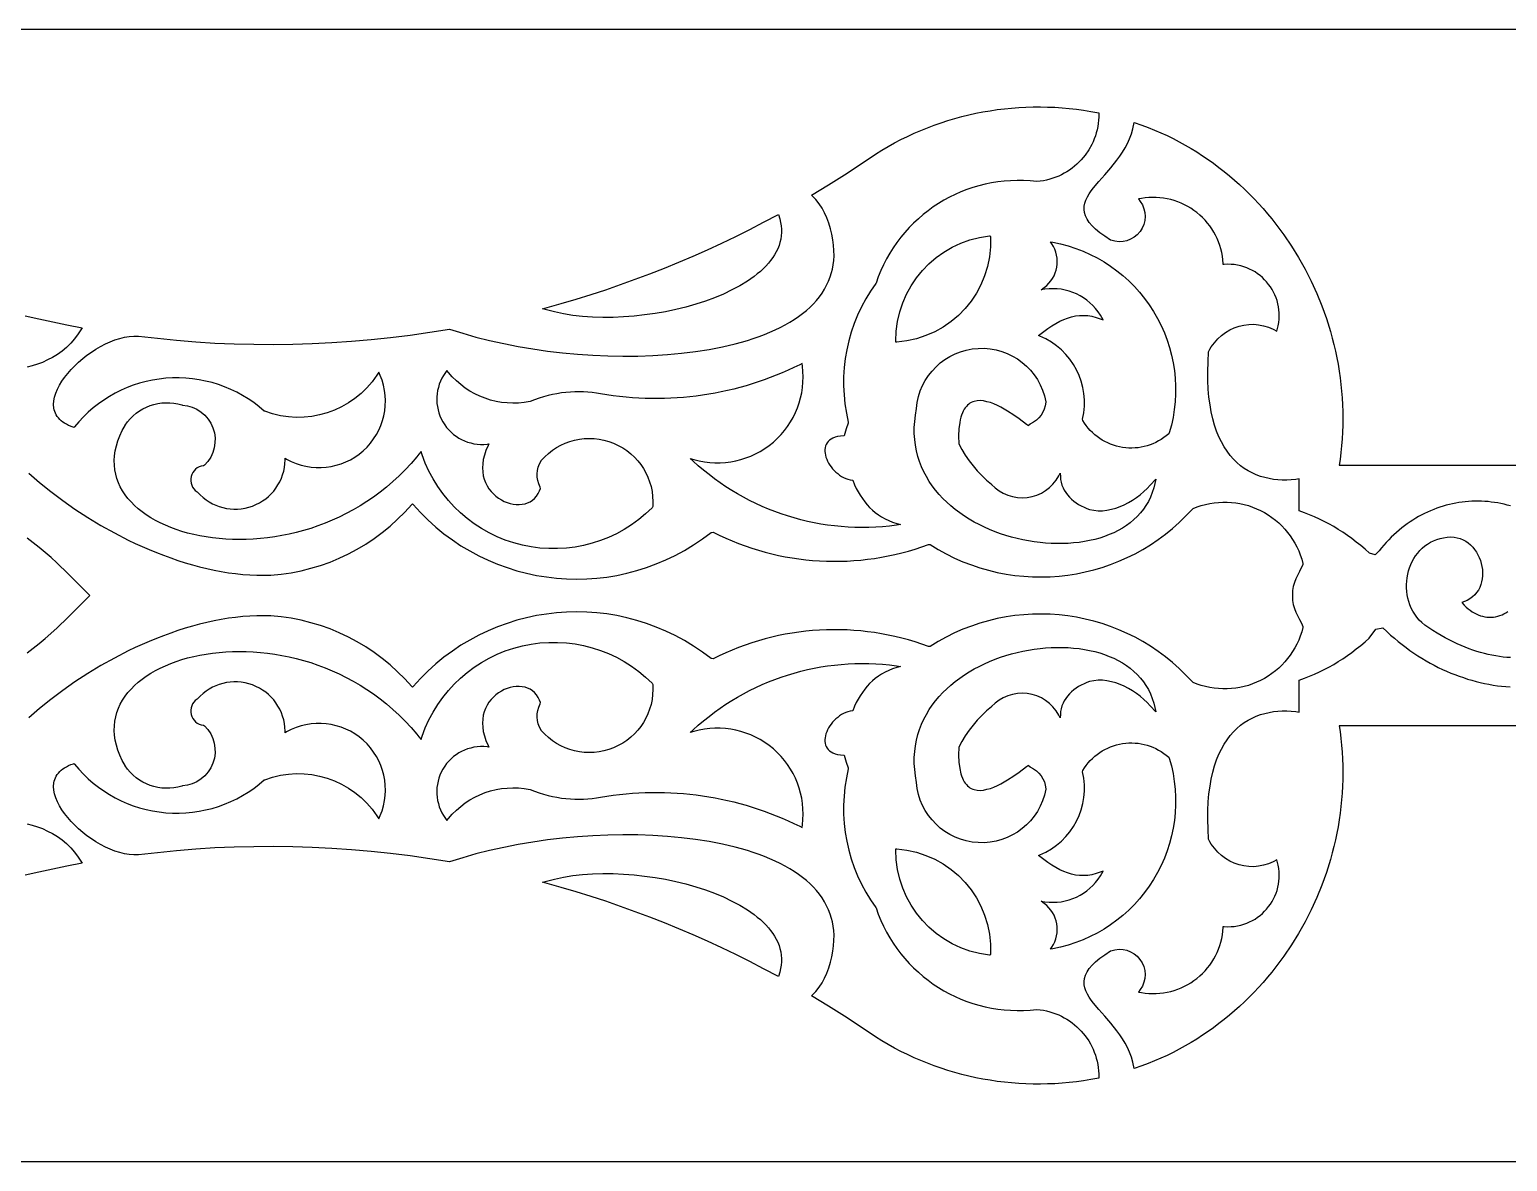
# Model space of a CAD drawing. Extents: x -360 to 360, y -60 to 60.
# Drawn here: x 46.5 to 203.3, y -60 to 60 of the extents above; entities that cross this region are included whole.
import ezdxf

# ---------------------------------------------------------------- set-up
doc = ezdxf.new("R2010")
doc.units = 0
doc.layers.add('LAYER_1', color=18, linetype='CONTINUOUS')

msp = doc.modelspace()

# ---------------------------------------------------------------- linework, layer by layer
at = {"layer": 'LAYER_1'}
for points in [[(-360, -60), (360, -60), (360, 60), (-360, 60)], [(126.08, 39.93), (126.17, 39.56), (126.23, 39.19), (126.26, 38.83), (126.26, 38.47), (126.23, 38.12), (126.18, 37.78), (126.1, 37.44), (126, 37.1), (125.87, 36.77), (125.71, 36.45), (125.53, 36.13), (125.33, 35.82), (125.11, 35.52), (124.87, 35.22), (124.61, 34.93), (124.32, 34.64), (124.02, 34.36), (123.7, 34.09), (123.37, 33.83), (122.64, 33.32), (121.85, 32.84), (121.01, 32.39), (120.12, 31.96), (119.17, 31.57), (118.19, 31.21), (117.17, 30.88), (116.13, 30.58), (115.05, 30.32), (113.96, 30.09), (112.86, 29.9), (111.74, 29.74), (110.62, 29.61), (109.51, 29.53), (108.4, 29.48), (107.3, 29.48), (106.22, 29.51), (105.16, 29.59), (104.14, 29.7), (103.14, 29.86), (102.19, 30.06), (100.93, 30.41), (102.88, 30.95), (104.47, 31.42), (106.06, 31.91), (107.63, 32.42), (109.2, 32.96), (110.76, 33.52), (112.31, 34.1), (113.85, 34.71), (115.38, 35.34), (116.9, 35.99), (118.41, 36.66), (119.92, 37.36), (121.41, 38.07), (122.89, 38.81), (124.36, 39.57), (125.93, 40.41)], [(108.4, -29.48), (109.51, -29.53), (110.62, -29.61), (111.74, -29.74), (112.86, -29.9), (113.96, -30.09), (115.05, -30.32), (116.13, -30.58), (117.17, -30.88), (118.19, -31.21), (119.17, -31.57), (120.12, -31.96), (121.01, -32.39), (121.85, -32.84), (122.64, -33.32), (123.37, -33.83), (123.7, -34.09), (124.02, -34.36), (124.32, -34.64), (124.61, -34.93), (124.87, -35.22), (125.11, -35.52), (125.33, -35.82), (125.53, -36.13), (125.71, -36.45), (125.87, -36.77), (126, -37.1), (126.1, -37.44), (126.18, -37.78), (126.23, -38.12), (126.26, -38.47), (126.26, -38.83), (126.23, -39.19), (126.17, -39.56), (126.08, -39.93), (125.93, -40.41), (124.36, -39.57), (122.89, -38.81), (121.41, -38.07), (119.92, -37.36), (118.41, -36.66), (116.9, -35.99), (115.38, -35.34), (113.85, -34.71), (112.31, -34.1), (110.76, -33.52), (109.2, -32.96), (107.63, -32.42), (106.06, -31.91), (104.47, -31.42), (102.88, -30.95), (100.93, -30.41), (102.19, -30.06), (103.14, -29.86), (104.14, -29.7), (105.16, -29.59), (106.22, -29.51), (107.3, -29.48)]]:
    msp.add_lwpolyline(points, close=True, dxfattribs=at)
for points in [[(154.48, 51.79), (155.25, 51.76), (156.02, 51.71), (156.78, 51.64), (157.55, 51.55), (158.31, 51.44), (159.08, 51.32), (159.92, 51.16), (159.92, 50.73), (159.89, 50.38), (159.86, 50.04), (159.8, 49.71), (159.73, 49.38), (159.65, 49.05), (159.55, 48.73), (159.44, 48.42), (159.31, 48.11), (159.17, 47.81), (158.85, 47.24), (158.48, 46.69), (158.06, 46.19), (157.59, 45.72), (157.09, 45.31), (156.82, 45.11), (156.54, 44.93), (156.26, 44.76), (155.97, 44.61), (155.66, 44.47), (155.35, 44.34), (155.04, 44.23), (154.71, 44.13), (154.38, 44.04), (154.04, 43.97), (153.7, 43.92), (153.35, 43.89), (152.63, 43.96), (151.94, 44), (151.25, 44.01), (150.56, 43.98), (149.87, 43.93), (149.2, 43.85), (148.53, 43.74), (147.86, 43.61), (147.21, 43.44), (146.56, 43.25), (145.92, 43.03), (145.3, 42.79), (144.68, 42.52), (144.08, 42.22), (143.49, 41.9), (142.92, 41.56), (142.36, 41.19), (141.82, 40.79), (141.29, 40.38), (140.78, 39.94), (140.28, 39.48), (139.81, 39), (139.36, 38.5), (138.92, 37.98), (138.51, 37.43), (138.12, 36.87), (137.76, 36.29), (137.41, 35.69), (137.09, 35.07), (136.8, 34.44), (136.53, 33.78), (136.3, 33.13), (136.27, 33.08, 0.22109), (133.35, 18.39), (133.34, 18.27), (133.12, 17.66), (132.92, 16.93), (132.52, 16.9), (132.22, 16.85), (131.95, 16.78), (131.72, 16.69), (131.52, 16.58), (131.35, 16.46), (131.2, 16.32), (131.09, 16.17), (131, 16.01), (130.93, 15.85), (130.88, 15.67), (130.86, 15.48), (130.86, 15.28), (130.88, 15.08), (130.92, 14.87), (130.98, 14.67), (131.06, 14.45), (131.15, 14.24), (131.26, 14.04), (131.39, 13.83), (131.53, 13.63), (131.69, 13.44), (131.86, 13.26), (132.04, 13.08), (132.23, 12.92), (132.43, 12.77), (132.64, 12.63), (132.85, 12.51), (133.07, 12.41), (133.3, 12.32), (133.53, 12.26), (133.82, 12.21), (134.02, 11.75), (134.2, 11.36), (134.4, 10.98), (134.62, 10.62), (134.84, 10.27), (135.09, 9.94), (135.34, 9.63), (135.61, 9.33), (135.9, 9.05), (136.21, 8.79), (136.54, 8.55), (136.88, 8.33), (137.25, 8.13), (137.64, 7.94), (138.05, 7.78), (138.48, 7.64), (138.9, 7.51), (138.46, 7.45, -0.224514), (116.89, 14.25), (116.58, 14.54), (116.98, 14.42, 0.539683), (128.48, 24.31), (128.45, 24.59), (128.2, 24.46, -0.159931), (107.07, 21.38), (106.63, 21.45), (106.18, 21.51), (105.73, 21.56), (105.27, 21.59), (104.81, 21.6), (104.34, 21.59), (103.87, 21.57), (103.4, 21.53), (102.92, 21.47), (102.45, 21.39), (101.97, 21.3), (101.5, 21.19), (101.02, 21.06), (100.55, 20.91), (100.08, 20.75), (99.62, 20.57), (99.59, 20.56, -0.276503), (90.94, 23.64), (90.77, 23.84), (90.62, 23.63, 0.652458), (95.03, 16.05), (95.21, 16.07), (95.14, 15.91), (94.91, 15.39), (94.75, 14.89), (94.63, 14.42), (94.57, 13.96), (94.55, 13.52), (94.57, 13.1), (94.64, 12.7), (94.74, 12.32), (94.88, 11.97), (95.05, 11.63), (95.24, 11.32), (95.47, 11.03), (95.71, 10.77), (95.98, 10.53), (96.26, 10.32), (96.56, 10.14), (96.86, 9.98), (97.18, 9.85), (97.5, 9.76), (97.82, 9.69), (98.14, 9.65), (98.45, 9.64), (98.76, 9.67), (99.06, 9.73), (99.34, 9.82), (99.61, 9.94), (99.86, 10.1), (100.08, 10.3), (100.29, 10.53), (100.46, 10.8), (100.61, 11.11), (100.69, 11.33), (100.67, 11.49, -0.268993), (100.76, 14.29), (100.78, 14.31, -0.724513), (112.6, 9.42), (112.54, 9.3, -0.555611), (88.15, 14.93), (88.04, 15.28), (87.81, 14.99), (87.57, 14.69), (86.97, 13.99), (86.35, 13.32), (85.71, 12.68), (85.05, 12.07), (84.38, 11.5), (83.7, 10.95), (83, 10.44), (82.29, 9.95), (81.57, 9.5), (80.84, 9.07), (80.1, 8.68), (79.36, 8.31), (78.61, 7.97), (77.85, 7.66), (77.09, 7.37), (76.33, 7.12), (75.57, 6.88), (74.8, 6.68), (74.03, 6.5), (73.27, 6.35), (72.51, 6.22), (71.75, 6.11), (70.99, 6.03), (70.24, 5.97), (69.5, 5.94), (68.77, 5.93), (68.04, 5.94), (67.32, 5.98), (66.62, 6.03), (65.92, 6.11), (65.24, 6.21), (64.57, 6.32), (63.92, 6.46), (63.28, 6.62), (62.66, 6.8), (62.06, 6.99), (61.48, 7.21), (60.92, 7.44), (60.38, 7.69), (59.86, 7.96), (59.36, 8.25), (58.89, 8.55), (58.45, 8.87), (58.03, 9.2), (57.64, 9.55), (57.28, 9.92), (56.95, 10.3), (56.65, 10.69), (56.38, 11.1), (56.14, 11.52), (55.94, 11.96), (55.78, 12.41), (55.65, 12.87), (55.56, 13.34), (55.51, 13.82), (55.5, 14.32), (55.53, 14.82), (55.61, 15.34), (55.72, 15.86), (55.88, 16.39), (56.09, 16.93), (56.34, 17.48), (56.64, 18.03), (56.64, 18.05, -0.333419), (62.67, 20.2), (62.72, 20.19, -0.647775), (65.07, 13.81), (64.95, 13.76, 0.701648), (64.28, 11), (64.33, 10.96, 0.68767), (73.62, 14.38), (73.62, 14.55), (73.77, 14.47, 0.715357), (83.7, 23.34), (83.56, 23.68), (83.35, 23.37, -0.349438), (71.46, 19.53), (71.4, 19.56, 0.428502), (51.27, 17.87), (51.22, 17.82), (51.15, 17.84), (50.65, 18.04), (50.43, 18.15), (50.22, 18.27), (50.03, 18.39), (49.86, 18.53), (49.71, 18.67), (49.57, 18.82), (49.45, 18.98), (49.35, 19.15), (49.27, 19.32), (49.2, 19.49), (49.14, 19.67), (49.1, 19.86), (49.07, 20.24), (49.09, 20.64), (49.17, 21.04), (49.3, 21.45), (49.47, 21.87), (49.69, 22.29), (49.94, 22.71), (50.23, 23.13), (50.56, 23.55), (50.92, 23.95), (51.3, 24.35), (51.71, 24.74), (52.15, 25.11), (52.6, 25.47), (53.07, 25.8), (53.55, 26.11), (54.05, 26.4), (54.55, 26.67), (55.06, 26.9), (55.56, 27.1), (56.07, 27.26), (56.58, 27.39), (57.08, 27.47), (57.57, 27.51), (58.05, 27.51), (60.07, 27.27), (62.1, 27.06), (64.14, 26.9), (66.18, 26.77), (68.23, 26.68), (70.29, 26.63), (72.36, 26.62), (74.42, 26.64), (76.49, 26.71), (78.57, 26.81), (80.65, 26.95), (82.73, 27.13), (84.8, 27.35), (86.88, 27.61), (88.96, 27.91), (91.06, 28.25), (92.45, 27.81), (93.85, 27.4), (95.31, 27.04), (96.8, 26.71), (98.32, 26.41), (99.88, 26.15), (101.45, 25.92), (103.04, 25.74), (104.64, 25.59), (106.25, 25.48), (107.85, 25.41), (109.45, 25.38), (111.04, 25.39), (112.61, 25.45), (114.16, 25.54), (115.67, 25.68), (117.16, 25.86), (118.6, 26.09), (120, 26.36), (121.35, 26.68), (122.01, 26.85), (122.65, 27.04), (123.27, 27.24), (123.88, 27.45), (124.47, 27.67), (125.04, 27.91), (125.59, 28.15), (126.13, 28.41), (126.65, 28.68), (127.14, 28.97), (127.61, 29.26), (128.07, 29.57), (128.5, 29.89), (128.9, 30.22), (129.29, 30.56), (129.65, 30.92), (129.98, 31.29), (130.29, 31.67), (130.57, 32.07), (130.82, 32.47), (131.05, 32.89), (131.25, 33.33), (131.42, 33.77), (131.56, 34.24), (131.68, 34.61), (131.76, 35.04), (131.81, 35.51), (131.84, 36.02), (131.83, 36.57), (131.78, 37.13), (131.71, 37.71), (131.6, 38.3), (131.46, 38.88), (131.28, 39.46), (131.08, 40.03), (130.84, 40.57), (130.57, 41.08), (130.26, 41.54), (129.92, 41.97), (129.74, 42.16), (129.46, 42.43), (131.26, 43.53), (132.93, 44.59), (134.59, 45.68), (136.22, 46.8), (136.89, 47.21), (137.56, 47.6), (138.24, 47.98), (138.93, 48.33), (139.62, 48.67), (140.32, 49), (141.03, 49.3), (141.74, 49.59), (142.46, 49.86), (143.19, 50.12), (143.92, 50.35), (144.65, 50.57), (145.39, 50.77), (146.13, 50.96), (146.88, 51.12), (147.63, 51.27), (148.38, 51.4), (149.14, 51.51), (149.9, 51.6), (150.66, 51.68), (151.42, 51.74), (152.18, 51.78), (152.95, 51.8), (153.72, 51.8)], [(148.42, 38.04, -0.409195), (138.49, 26.87), (138.39, 26.87), (138.39, 26.97, -0.384674), (148.31, 38.13), (148.41, 38.14)], [(155.03, 37.45, -0.447537), (167.39, 17.24), (167.33, 17.15, -0.47407), (158.22, 18.56), (158.2, 18.7, 0.366066), (153.67, 27.5), (153.51, 27.56), (153.65, 27.67), (154.09, 28), (154.52, 28.31), (154.94, 28.59), (155.36, 28.84), (155.77, 29.07), (156.19, 29.26), (156.6, 29.42), (157.02, 29.55), (157.44, 29.64), (157.86, 29.69), (158.3, 29.7), (158.74, 29.67), (159.18, 29.6), (159.64, 29.48), (159.85, 29.41), (160.38, 29.23), (160.09, 29.71, 0.29869), (154.2, 32.47), (153.82, 32.42), (154.13, 32.65, 0.398902), (154.93, 37.3), (154.79, 37.49)], [(140.58, 19.82, -0.878468), (154.3, 20.53), (154.3, 20.48, -0.273677), (152.67, 18.19), (152.62, 18.15), (152.45, 18.01), (152.45, 18), (152.25, 18.13), (151.47, 18.72), (150.9, 19.13), (150.24, 19.56), (149.89, 19.77), (149.53, 19.97), (149.16, 20.15), (148.79, 20.31), (148.42, 20.45), (148.05, 20.55), (147.69, 20.63), (147.34, 20.66), (147.01, 20.64), (146.69, 20.58), (146.54, 20.53), (146.39, 20.46), (146.25, 20.38), (146.12, 20.29), (145.99, 20.18), (145.87, 20.05), (145.75, 19.91), (145.65, 19.74), (145.54, 19.56), (145.45, 19.36), (145.37, 19.13), (145.29, 18.89), (145.22, 18.62), (145.17, 18.33), (145.08, 17.68), (145.05, 16.92), (145.06, 16.09), (145.39, 15.48), (145.76, 14.87), (146.16, 14.29), (146.58, 13.74), (147.03, 13.21), (147.51, 12.71), (148.01, 12.24), (148.52, 11.8), (148.54, 11.78, 0.513885), (155.66, 12.67), (155.83, 12.98), (155.85, 12.63), (155.87, 12.31), (155.92, 12.01), (156.01, 11.71), (156.12, 11.43), (156.25, 11.16), (156.41, 10.91), (156.6, 10.66), (156.8, 10.43), (157.02, 10.21), (157.26, 10.01), (157.52, 9.82), (157.78, 9.65), (158.06, 9.49), (158.35, 9.35), (158.65, 9.23), (158.94, 9.13), (159.39, 9.03), (159.85, 8.99), (160.32, 8.99), (160.78, 9.04), (161.25, 9.14), (161.71, 9.27), (162.17, 9.43), (162.62, 9.63), (163.06, 9.86), (163.49, 10.11), (163.91, 10.39), (164.31, 10.69), (164.69, 11.01), (165.04, 11.34), (165.38, 11.68), (165.95, 12.33), (165.74, 11.42), (165.58, 10.92), (165.39, 10.44), (165.17, 9.98), (164.92, 9.55), (164.64, 9.14), (164.33, 8.75), (164, 8.38), (163.64, 8.04), (163.25, 7.72), (162.85, 7.42), (162.42, 7.14), (161.97, 6.89), (161.51, 6.66), (161.03, 6.45), (160.53, 6.26), (160.01, 6.09), (159.48, 5.94), (158.94, 5.82), (158.39, 5.71), (157.82, 5.63), (157.25, 5.57), (156.67, 5.52), (156.08, 5.5), (155.48, 5.5), (154.88, 5.51), (154.28, 5.55), (153.68, 5.61), (153.07, 5.69), (152.47, 5.78), (151.86, 5.9), (151.26, 6.03), (150.67, 6.19), (150.07, 6.36), (149.49, 6.55), (148.91, 6.76), (148.34, 6.99), (147.78, 7.24), (147.23, 7.51), (146.69, 7.79), (146.17, 8.09), (145.66, 8.42), (145.16, 8.75), (144.69, 9.11), (144.23, 9.49), (143.79, 9.88), (143.37, 10.29), (142.97, 10.72), (142.6, 11.16), (142.25, 11.62), (141.92, 12.1), (141.63, 12.6), (141.36, 13.11), (141.12, 13.64), (140.91, 14.19), (140.73, 14.75), (140.58, 15.33), (140.47, 15.93), (140.39, 16.54), (140.35, 17.16), (140.35, 17.8), (140.39, 18.46), (140.47, 19.13), (140.58, 19.81)], [(88.15, -14.93, -0.555663), (112.54, -9.3), (112.6, -9.42, -0.7245), (100.78, -14.31), (100.76, -14.29, -0.268924), (100.67, -11.49), (100.69, -11.33), (100.61, -11.11), (100.46, -10.8), (100.29, -10.53), (100.08, -10.3), (99.86, -10.1), (99.61, -9.94), (99.34, -9.82), (99.06, -9.73), (98.76, -9.67), (98.45, -9.64), (98.14, -9.65), (97.82, -9.69), (97.5, -9.76), (97.18, -9.85), (96.86, -9.98), (96.56, -10.14), (96.26, -10.32), (95.98, -10.53), (95.71, -10.77), (95.47, -11.03), (95.24, -11.32), (95.05, -11.63), (94.88, -11.97), (94.74, -12.32), (94.64, -12.7), (94.57, -13.1), (94.55, -13.52), (94.57, -13.96), (94.63, -14.42), (94.75, -14.89), (94.91, -15.39), (95.14, -15.91), (95.21, -16.07), (95.03, -16.05, 0.652458), (90.62, -23.63), (90.77, -23.84), (90.94, -23.64, -0.276643), (99.59, -20.56), (99.62, -20.57), (100.08, -20.75), (100.55, -20.91), (101.02, -21.06), (101.5, -21.19), (101.97, -21.3), (102.45, -21.39), (102.92, -21.47), (103.4, -21.53), (103.87, -21.57), (104.34, -21.59), (104.81, -21.6), (105.27, -21.59), (105.73, -21.56), (106.18, -21.51), (106.63, -21.45), (107.07, -21.38, -0.159913), (128.2, -24.46), (128.45, -24.59), (128.48, -24.31, 0.539795), (116.98, -14.42), (116.58, -14.54), (116.89, -14.25, -0.224514), (138.46, -7.45), (138.9, -7.51), (138.48, -7.64), (138.05, -7.78), (137.64, -7.94), (137.25, -8.13), (136.88, -8.33), (136.54, -8.55), (136.21, -8.79), (135.9, -9.05), (135.61, -9.33), (135.34, -9.63), (135.09, -9.94), (134.84, -10.27), (134.62, -10.62), (134.4, -10.98), (134.2, -11.36), (134.02, -11.75), (133.82, -12.21), (133.53, -12.26), (133.3, -12.32), (133.07, -12.41), (132.85, -12.51), (132.64, -12.63), (132.43, -12.77), (132.23, -12.92), (132.04, -13.08), (131.86, -13.26), (131.69, -13.44), (131.53, -13.63), (131.39, -13.83), (131.26, -14.04), (131.15, -14.24), (131.06, -14.45), (130.98, -14.67), (130.92, -14.87), (130.88, -15.08), (130.86, -15.28), (130.86, -15.48), (130.88, -15.67), (130.93, -15.85), (131, -16.01), (131.09, -16.17), (131.2, -16.32), (131.35, -16.46), (131.52, -16.58), (131.72, -16.69), (131.95, -16.78), (132.22, -16.85), (132.52, -16.9), (132.92, -16.93), (133.12, -17.66), (133.34, -18.27), (133.35, -18.39, 0.221087), (136.27, -33.08), (136.3, -33.13), (136.53, -33.78), (136.8, -34.44), (137.09, -35.07), (137.41, -35.69), (137.76, -36.29), (138.12, -36.87), (138.51, -37.43), (138.92, -37.98), (139.36, -38.5), (139.81, -39), (140.28, -39.48), (140.78, -39.94), (141.29, -40.38), (141.82, -40.79), (142.36, -41.19), (142.92, -41.56), (143.49, -41.9), (144.08, -42.22), (144.68, -42.52), (145.3, -42.79), (145.92, -43.03), (146.56, -43.25), (147.21, -43.44), (147.86, -43.61), (148.53, -43.74), (149.2, -43.85), (149.87, -43.93), (150.56, -43.98), (151.25, -44.01), (151.94, -44), (152.63, -43.96), (153.35, -43.89), (153.7, -43.92), (154.04, -43.97), (154.38, -44.04), (154.71, -44.13), (155.04, -44.23), (155.35, -44.34), (155.66, -44.47), (155.97, -44.61), (156.26, -44.76), (156.54, -44.93), (156.82, -45.11), (157.09, -45.31), (157.59, -45.72), (158.06, -46.19), (158.48, -46.69), (158.85, -47.23), (159.02, -47.52), (159.17, -47.81), (159.31, -48.11), (159.44, -48.42), (159.55, -48.73), (159.65, -49.05), (159.73, -49.38), (159.8, -49.71), (159.86, -50.04), (159.89, -50.38), (159.92, -50.73), (159.92, -51.16), (159.08, -51.32), (158.31, -51.44), (157.55, -51.55), (156.78, -51.64), (156.02, -51.71), (155.25, -51.76), (154.48, -51.79), (153.72, -51.8), (152.95, -51.8), (152.18, -51.78), (151.42, -51.74), (150.66, -51.68), (149.9, -51.6), (149.14, -51.51), (148.38, -51.4), (147.63, -51.27), (146.88, -51.12), (146.13, -50.96), (145.39, -50.77), (144.65, -50.57), (143.92, -50.35), (143.19, -50.12), (142.46, -49.86), (141.74, -49.59), (141.03, -49.3), (140.32, -49), (139.62, -48.67), (138.93, -48.33), (138.24, -47.98), (137.56, -47.6), (136.89, -47.21), (136.22, -46.8), (134.59, -45.68), (132.93, -44.59), (131.26, -43.53), (129.46, -42.43), (129.74, -42.16), (129.92, -41.97), (130.26, -41.54), (130.57, -41.08), (130.84, -40.57), (131.08, -40.03), (131.28, -39.46), (131.46, -38.88), (131.6, -38.3), (131.71, -37.71), (131.78, -37.13), (131.83, -36.57), (131.84, -36.02), (131.81, -35.51), (131.76, -35.04), (131.68, -34.61), (131.56, -34.24), (131.42, -33.77), (131.25, -33.33), (131.05, -32.89), (130.82, -32.47), (130.57, -32.07), (130.29, -31.67), (129.98, -31.29), (129.65, -30.92), (129.29, -30.56), (128.9, -30.22), (128.5, -29.89), (128.07, -29.57), (127.61, -29.26), (127.14, -28.97), (126.65, -28.68), (126.13, -28.41), (125.59, -28.15), (125.04, -27.91), (124.47, -27.67), (123.88, -27.45), (123.27, -27.24), (122.65, -27.04), (122.01, -26.85), (121.35, -26.68), (120, -26.36), (118.6, -26.09), (117.16, -25.86), (115.67, -25.68), (114.16, -25.54), (112.61, -25.45), (111.04, -25.39), (109.45, -25.38), (107.85, -25.41), (106.25, -25.48), (104.64, -25.59), (103.04, -25.74), (101.45, -25.92), (99.88, -26.15), (98.32, -26.41), (96.8, -26.71), (95.31, -27.04), (93.85, -27.4), (92.45, -27.81), (91.06, -28.25), (88.96, -27.91), (86.88, -27.61), (84.8, -27.35), (82.73, -27.13), (80.65, -26.95), (78.57, -26.81), (76.49, -26.71), (74.42, -26.64), (72.36, -26.62), (70.29, -26.63), (68.23, -26.68), (66.18, -26.77), (64.14, -26.9), (62.1, -27.06), (60.07, -27.27), (58.05, -27.51), (57.57, -27.51), (57.08, -27.47), (56.58, -27.39), (56.07, -27.26), (55.56, -27.1), (55.06, -26.9), (54.55, -26.67), (54.05, -26.4), (53.55, -26.11), (53.07, -25.8), (52.6, -25.47), (52.15, -25.11), (51.71, -24.74), (51.3, -24.35), (50.92, -23.95), (50.56, -23.55), (50.23, -23.13), (49.94, -22.71), (49.69, -22.29), (49.47, -21.87), (49.3, -21.45), (49.17, -21.04), (49.09, -20.64), (49.07, -20.24), (49.1, -19.86), (49.14, -19.67), (49.2, -19.49), (49.27, -19.32), (49.35, -19.15), (49.45, -18.98), (49.57, -18.82), (49.71, -18.67), (49.86, -18.53), (50.03, -18.39), (50.22, -18.27), (50.43, -18.15), (50.65, -18.04), (50.9, -17.93), (51.16, -17.84), (51.22, -17.82), (51.27, -17.87, 0.428503), (71.4, -19.56), (71.46, -19.53, -0.349429), (83.35, -23.37), (83.56, -23.68), (83.7, -23.34, 0.715425), (73.77, -14.47), (73.62, -14.55), (73.62, -14.38, 0.687673), (64.33, -10.96), (64.28, -11, 0.701874), (64.95, -13.76), (65.07, -13.81, -0.647679), (62.72, -20.19), (62.67, -20.2, -0.333458), (56.64, -18.05), (56.64, -18.03), (56.34, -17.48), (56.09, -16.93), (55.88, -16.39), (55.72, -15.86), (55.61, -15.34), (55.53, -14.82), (55.5, -14.32), (55.51, -13.82), (55.56, -13.34), (55.65, -12.87), (55.78, -12.41), (55.94, -11.96), (56.14, -11.52), (56.38, -11.1), (56.65, -10.69), (56.95, -10.3), (57.28, -9.92), (57.64, -9.55), (58.03, -9.2), (58.45, -8.87), (58.89, -8.55), (59.36, -8.25), (59.86, -7.96), (60.38, -7.69), (60.92, -7.44), (61.48, -7.21), (62.06, -6.99), (62.66, -6.8), (63.28, -6.62), (63.92, -6.46), (64.57, -6.32), (65.24, -6.21), (65.92, -6.11), (66.62, -6.03), (67.32, -5.98), (68.04, -5.94), (68.77, -5.93), (69.5, -5.94), (70.24, -5.97), (70.99, -6.03), (71.75, -6.11), (72.51, -6.22), (73.27, -6.35), (74.03, -6.5), (74.8, -6.68), (75.57, -6.88), (76.33, -7.12), (77.09, -7.37), (77.85, -7.66), (78.61, -7.97), (79.36, -8.31), (80.1, -8.68), (80.84, -9.07), (81.57, -9.5), (82.29, -9.95), (83, -10.44), (83.7, -10.95), (84.38, -11.5), (85.05, -12.07), (85.71, -12.68), (86.35, -13.32), (86.97, -13.99), (87.57, -14.69), (87.81, -14.99), (88.04, -15.28)], [(156.08, -5.5), (156.67, -5.52), (157.25, -5.57), (157.82, -5.63), (158.39, -5.71), (158.94, -5.82), (159.48, -5.94), (160.01, -6.09), (160.53, -6.26), (161.03, -6.45), (161.51, -6.66), (161.97, -6.89), (162.42, -7.14), (162.85, -7.42), (163.25, -7.72), (163.64, -8.04), (164, -8.38), (164.33, -8.75), (164.64, -9.14), (164.92, -9.55), (165.17, -9.98), (165.39, -10.44), (165.58, -10.92), (165.74, -11.42), (165.95, -12.33), (165.38, -11.68), (165.04, -11.34), (164.69, -11.01), (164.31, -10.69), (163.91, -10.39), (163.49, -10.11), (163.06, -9.86), (162.62, -9.63), (162.17, -9.43), (161.71, -9.27), (161.25, -9.14), (160.78, -9.04), (160.32, -8.99), (159.85, -8.99), (159.39, -9.03), (158.94, -9.13), (158.65, -9.23), (158.35, -9.35), (158.06, -9.49), (157.78, -9.65), (157.52, -9.82), (157.26, -10.01), (157.02, -10.21), (156.8, -10.43), (156.6, -10.66), (156.41, -10.91), (156.25, -11.16), (156.12, -11.43), (156.01, -11.71), (155.92, -12.01), (155.87, -12.31), (155.85, -12.63), (155.83, -12.98), (155.66, -12.67, 0.513886), (148.54, -11.78), (148.52, -11.8), (148.01, -12.24), (147.51, -12.71), (147.03, -13.21), (146.58, -13.74), (146.16, -14.29), (145.76, -14.87), (145.39, -15.48), (145.06, -16.09), (145.05, -16.92), (145.08, -17.68), (145.16, -18.33), (145.29, -18.89), (145.37, -19.13), (145.45, -19.36), (145.54, -19.56), (145.65, -19.74), (145.75, -19.91), (145.87, -20.05), (145.99, -20.18), (146.12, -20.29), (146.25, -20.38), (146.39, -20.46), (146.54, -20.53), (146.69, -20.58), (147.01, -20.64), (147.34, -20.66), (147.69, -20.63), (148.05, -20.55), (148.42, -20.45), (148.79, -20.31), (149.16, -20.15), (149.53, -19.97), (150.24, -19.56), (150.9, -19.13), (151.47, -18.72), (152.25, -18.13), (152.45, -18), (152.45, -18.01), (152.62, -18.15), (152.67, -18.19, -0.274373), (154.3, -20.48), (154.3, -20.53, -0.878464), (140.58, -19.82), (140.58, -19.81), (140.47, -19.13), (140.39, -18.46), (140.35, -17.8), (140.35, -17.16), (140.39, -16.54), (140.47, -15.93), (140.58, -15.33), (140.73, -14.75), (140.91, -14.19), (141.12, -13.64), (141.36, -13.11), (141.63, -12.6), (141.92, -12.1), (142.25, -11.62), (142.6, -11.16), (142.97, -10.72), (143.37, -10.29), (143.79, -9.88), (144.23, -9.49), (144.69, -9.11), (145.16, -8.75), (145.66, -8.42), (146.17, -8.09), (146.69, -7.79), (147.23, -7.51), (147.78, -7.24), (148.34, -6.99), (148.91, -6.76), (149.49, -6.55), (150.07, -6.36), (150.67, -6.19), (151.26, -6.03), (151.86, -5.9), (152.47, -5.78), (153.07, -5.69), (153.68, -5.61), (154.28, -5.55), (154.88, -5.51), (155.48, -5.5)], [(158.22, -18.56, -0.474057), (167.33, -17.15), (167.39, -17.24, -0.447535), (155.03, -37.45), (154.79, -37.49), (154.93, -37.3, 0.398902), (154.13, -32.65), (153.82, -32.42), (154.2, -32.47, 0.298658), (160.09, -29.71), (160.38, -29.23), (159.85, -29.41), (159.64, -29.48), (159.18, -29.6), (158.74, -29.67), (158.3, -29.7), (157.86, -29.69), (157.44, -29.64), (157.02, -29.55), (156.6, -29.42), (156.19, -29.26), (155.77, -29.07), (155.36, -28.84), (154.94, -28.59), (154.52, -28.3), (153.65, -27.67), (153.51, -27.56), (153.67, -27.5, 0.366085), (158.2, -18.7)], [(138.49, -26.87, -0.409195), (148.42, -38.04), (148.41, -38.14), (148.31, -38.13, -0.384674), (138.39, -26.97), (138.39, -26.87)]]:
    msp.add_lwpolyline(points, format="xyb", close=True, dxfattribs=at)
for points in [[(203.58, 9.49), (203.24, 9.58), (202.91, 9.67), (202.57, 9.74), (202.23, 9.81), (201.88, 9.87), (201.54, 9.91), (201.2, 9.95), (200.85, 9.98), (200.51, 9.99), (200.17, 10), (199.82, 10), (199.48, 9.99), (199.14, 9.97), (198.79, 9.94), (198.45, 9.9), (198.11, 9.85), (197.77, 9.8), (197.43, 9.73), (197.1, 9.65), (196.76, 9.56), (196.43, 9.47), (196.1, 9.36), (195.77, 9.25), (195.44, 9.13), (195.11, 8.99), (194.79, 8.85), (194.47, 8.7), (194.16, 8.54), (193.84, 8.37), (193.54, 8.19), (193.23, 8), (192.93, 7.81), (192.63, 7.6), (192.33, 7.39), (192.04, 7.16), (191.76, 6.93), (191.48, 6.69), (191.2, 6.44), (190.93, 6.17), (190.66, 5.91), (190.4, 5.63), (190.14, 5.34), (189.89, 5.04), (189.65, 4.73), (189.24, 4.32), (188.61, 4.49), (188.15, 4.91), (187.69, 5.3), (187.23, 5.67), (186.77, 6.03), (186.29, 6.37), (185.81, 6.7), (185.32, 7.01), (184.83, 7.31), (184.33, 7.59), (183.82, 7.85), (183.31, 8.11), (182.8, 8.34), (182.28, 8.56), (181.75, 8.77), (181.16, 8.98), (181.16, 12.36), (180.8, 12.31), (180.33, 12.26), (179.85, 12.24), (179.38, 12.24), (178.9, 12.26), (178.43, 12.31), (177.97, 12.39), (177.51, 12.5), (177.06, 12.63), (176.62, 12.79), (176.18, 12.99), (175.76, 13.21), (175.35, 13.47), (174.95, 13.76), (174.57, 14.09), (174.2, 14.45), (173.85, 14.85), (173.52, 15.29), (173.21, 15.76), (172.92, 16.28), (172.66, 16.83), (172.41, 17.42), (172.2, 18.06), (172, 18.74), (171.84, 19.46), (171.71, 20.22), (171.6, 21.03), (171.53, 21.89), (171.48, 22.8), (171.47, 23.75), (171.5, 24.76), (171.56, 25.83), (171.7, 26.1), (171.85, 26.35), (172.17, 26.8), (172.53, 27.21), (172.92, 27.58), (173.35, 27.9), (173.81, 28.17), (174.29, 28.39), (174.79, 28.55), (175.3, 28.67), (175.82, 28.74), (176.35, 28.75), (176.87, 28.7), (177.4, 28.6), (177.91, 28.45), (178.42, 28.24), (178.81, 28.03), (178.95, 28.6), (179.01, 28.94), (179.04, 29.28), (179.06, 29.62), (179.05, 29.96), (179.02, 30.29), (178.97, 30.62), (178.91, 30.94), (178.82, 31.26), (178.71, 31.57), (178.59, 31.87), (178.45, 32.16), (178.29, 32.45), (178.12, 32.72), (177.93, 32.98), (177.72, 33.24), (177.5, 33.48), (177.27, 33.7), (177.02, 33.92), (176.76, 34.11), (176.49, 34.3), (176.21, 34.46), (175.91, 34.61), (175.61, 34.74), (175.29, 34.86), (174.97, 34.95), (174.63, 35.03), (174.29, 35.08), (173.94, 35.11), (173.59, 35.12), (173.22, 35.11), (173.12, 35.1), (173.12, 35.2, 0.44778), (164.44, 42.1), (164.12, 42.04), (164.31, 41.78, -0.742652), (161.21, 37.67), (161.17, 37.69), (160.57, 38.08), (160.03, 38.46), (159.58, 38.84), (159.2, 39.2), (158.9, 39.56), (158.67, 39.91), (158.51, 40.25), (158.4, 40.59), (158.36, 40.93), (158.38, 41.27), (158.44, 41.6), (158.55, 41.93), (158.71, 42.25), (158.9, 42.58), (159.12, 42.9), (159.36, 43.23), (159.92, 43.9), (160.54, 44.61), (161.19, 45.35), (161.83, 46.15), (162.13, 46.57), (162.42, 47), (162.7, 47.46), (162.95, 47.93), (163.17, 48.43), (163.37, 48.94), (163.53, 49.48), (163.67, 50.16), (164.47, 49.88), (165.15, 49.62), (165.83, 49.35), (166.5, 49.06), (167.15, 48.76), (167.8, 48.44), (168.44, 48.11), (169.08, 47.76), (169.7, 47.4), (170.31, 47.02), (170.91, 46.63), (171.5, 46.23), (172.09, 45.82), (172.66, 45.39), (173.22, 44.95), (173.78, 44.5), (174.32, 44.03), (174.85, 43.56), (175.37, 43.07), (175.88, 42.57), (176.38, 42.07), (176.86, 41.55), (177.34, 41.02), (177.8, 40.48), (178.26, 39.93), (178.7, 39.37), (179.55, 38.23), (180.34, 37.05), (181.09, 35.83), (181.79, 34.59), (182.44, 33.32), (183.03, 32.02), (183.57, 30.7), (184.05, 29.36), (184.48, 27.99), (184.67, 27.3), (184.84, 26.61), (185.01, 25.91), (185.15, 25.21), (185.29, 24.51), (185.41, 23.8), (185.51, 23.09), (185.6, 22.38), (185.67, 21.66), (185.72, 20.94), (185.76, 20.22), (185.79, 19.5), (185.8, 18.78), (185.79, 18.06), (185.76, 17.33), (185.72, 16.61), (185.66, 15.88), (185.59, 15.16), (185.5, 14.43), (185.41, 13.83), (360, 13.83)], [(46.44, 12.97), (47.58, 11.99), (48.77, 11.02), (50.03, 10.07), (51.33, 9.16), (52.68, 8.28), (54.08, 7.43), (55.51, 6.63), (56.97, 5.88), (57.71, 5.53), (58.45, 5.19), (59.21, 4.86), (59.96, 4.55), (60.72, 4.26), (61.48, 3.98), (62.25, 3.72), (63.01, 3.47), (63.78, 3.25), (64.55, 3.04), (65.32, 2.85), (66.08, 2.69), (66.85, 2.54), (67.61, 2.42), (68.37, 2.32), (69.13, 2.24), (69.88, 2.18), (70.63, 2.15), (71.37, 2.14), (72.1, 2.16), (72.11, 2.16, 0.200676), (87.04, 9.65), (87.11, 9.73), (87.19, 9.65, 0.400702), (118.79, 6.69), (119, 6.71, 0.209268), (141.85, 5.41), (142.03, 5.39, 0.367586), (169.84, 9.16), (169.91, 9.21, -0.463496), (181.56, 3.4), (181.54, 3.27), (181.21, 2.56), (180.83, 1.77), (180.67, 1.37), (180.54, 0.95), (180.49, 0.74), (180.46, 0.53), (180.45, 0.32), (180.45, 0.1), (180.45, 0), (180.45, -0.1), (180.45, -0.32), (180.46, -0.53), (180.54, -0.95), (180.67, -1.37), (180.83, -1.77), (181.21, -2.56), (181.4, -2.94), (181.54, -3.28), (181.56, -3.4, -0.463531), (169.91, -9.21), (169.84, -9.16, 0.367589), (142.03, -5.39), (141.85, -5.41, 0.20927), (119, -6.71), (118.79, -6.69, 0.400697), (87.19, -9.65), (87.11, -9.73), (87.04, -9.65, 0.200676), (72.11, -2.16), (72.1, -2.16), (71.37, -2.14), (70.63, -2.15), (69.88, -2.18), (69.13, -2.24), (68.37, -2.32), (67.61, -2.42), (66.85, -2.54), (66.08, -2.69), (65.32, -2.85), (64.55, -3.04), (63.78, -3.25), (63.01, -3.47), (62.25, -3.72), (61.48, -3.98), (60.72, -4.26), (59.96, -4.55), (59.21, -4.86), (58.45, -5.19), (57.71, -5.53), (56.97, -5.88), (55.51, -6.63), (54.08, -7.43), (52.68, -8.28), (51.33, -9.16), (50.03, -10.07), (48.77, -11.02), (47.58, -11.99), (46.44, -12.97)], [(360, -13.83), (185.41, -13.83), (185.5, -14.43), (185.59, -15.16), (185.66, -15.88), (185.72, -16.61), (185.76, -17.33), (185.79, -18.06), (185.8, -18.78), (185.79, -19.5), (185.76, -20.22), (185.72, -20.94), (185.67, -21.66), (185.6, -22.38), (185.51, -23.09), (185.41, -23.8), (185.29, -24.51), (185.15, -25.21), (185.01, -25.91), (184.84, -26.61), (184.67, -27.3), (184.48, -27.99), (184.05, -29.36), (183.57, -30.7), (183.03, -32.02), (182.44, -33.32), (181.79, -34.59), (181.09, -35.83), (180.34, -37.05), (179.55, -38.23), (178.7, -39.37), (178.26, -39.93), (177.8, -40.48), (177.34, -41.02), (176.86, -41.55), (176.38, -42.07), (175.88, -42.57), (175.37, -43.07), (174.85, -43.56), (174.32, -44.03), (173.78, -44.5), (173.22, -44.95), (172.66, -45.39), (172.09, -45.82), (171.5, -46.23), (170.91, -46.63), (170.31, -47.02), (169.7, -47.4), (169.08, -47.76), (168.44, -48.11), (167.8, -48.44), (167.15, -48.76), (166.5, -49.06), (165.83, -49.35), (165.15, -49.62), (164.47, -49.88), (163.67, -50.16), (163.53, -49.48), (163.37, -48.94), (163.17, -48.43), (162.95, -47.93), (162.7, -47.46), (162.42, -47), (162.13, -46.57), (161.83, -46.15), (161.19, -45.35), (160.54, -44.61), (159.92, -43.9), (159.36, -43.23), (159.12, -42.9), (158.9, -42.58), (158.71, -42.25), (158.55, -41.93), (158.44, -41.6), (158.38, -41.27), (158.36, -40.93), (158.4, -40.59), (158.51, -40.25), (158.67, -39.91), (158.9, -39.56), (159.2, -39.2), (159.58, -38.84), (160.03, -38.46), (160.57, -38.08), (161.17, -37.69), (161.21, -37.67, -0.742412), (164.31, -41.78), (164.12, -42.04), (164.44, -42.1, 0.447798), (173.12, -35.2), (173.12, -35.1), (173.22, -35.11), (173.59, -35.12), (173.94, -35.11), (174.29, -35.08), (174.63, -35.03), (174.97, -34.95), (175.29, -34.86), (175.61, -34.74), (175.91, -34.61), (176.21, -34.46), (176.49, -34.3), (176.76, -34.11), (177.02, -33.92), (177.27, -33.7), (177.5, -33.48), (177.72, -33.24), (177.93, -32.98), (178.12, -32.72), (178.29, -32.45), (178.45, -32.16), (178.59, -31.87), (178.71, -31.57), (178.82, -31.26), (178.91, -30.94), (178.97, -30.62), (179.02, -30.29), (179.05, -29.96), (179.06, -29.62), (179.04, -29.28), (179.01, -28.94), (178.95, -28.6), (178.81, -28.02), (178.42, -28.24), (177.91, -28.45), (177.4, -28.6), (176.87, -28.7), (176.35, -28.75), (175.82, -28.74), (175.3, -28.67), (174.79, -28.55), (174.29, -28.39), (173.81, -28.17), (173.35, -27.9), (172.92, -27.58), (172.53, -27.21), (172.17, -26.8), (172, -26.58), (171.85, -26.35), (171.7, -26.1), (171.56, -25.83), (171.5, -24.76), (171.47, -23.75), (171.48, -22.8), (171.53, -21.89), (171.6, -21.03), (171.71, -20.22), (171.84, -19.46), (172, -18.74), (172.2, -18.06), (172.41, -17.42), (172.66, -16.83), (172.92, -16.28), (173.21, -15.76), (173.52, -15.29), (173.85, -14.85), (174.2, -14.45), (174.57, -14.09), (174.95, -13.76), (175.35, -13.47), (175.76, -13.21), (176.18, -12.99), (176.62, -12.79), (177.06, -12.63), (177.51, -12.5), (177.97, -12.39), (178.43, -12.31), (178.9, -12.26), (179.38, -12.24), (179.85, -12.24), (180.33, -12.26), (180.8, -12.31), (181.16, -12.36), (181.16, -8.98), (181.75, -8.77), (182.28, -8.56), (182.8, -8.34), (183.31, -8.11), (183.82, -7.85), (184.33, -7.59), (184.83, -7.31), (185.32, -7.01), (185.81, -6.7), (186.29, -6.37), (186.77, -6.03), (187.23, -5.67), (187.69, -5.3), (188.15, -4.91), (188.58, -4.51), (189.29, -3.56), (190.03, -3.43), (190.46, -3.83), (190.86, -4.2), (191.27, -4.54), (191.67, -4.88), (192.09, -5.21), (192.5, -5.52), (192.92, -5.82), (193.34, -6.11), (193.76, -6.39), (194.19, -6.66), (194.62, -6.92), (195.05, -7.16), (195.49, -7.39), (195.92, -7.62), (196.36, -7.83), (196.8, -8.03), (197.24, -8.22), (197.69, -8.39), (198.13, -8.56), (198.58, -8.71), (199.03, -8.86), (199.48, -8.99), (199.93, -9.11), (200.38, -9.22), (200.83, -9.32), (201.28, -9.41), (201.74, -9.49), (202.19, -9.56), (202.64, -9.61), (203.09, -9.66), (203.55, -9.69)]]:
    msp.add_lwpolyline(points, format="xyb", dxfattribs=at)
for points in [[(46.03, 29.66), (47.5, 29.32), (48.97, 29), (50.45, 28.7), (52.08, 28.39), (51.67, 27.73), (51.29, 27.22), (50.88, 26.75), (50.43, 26.31), (49.96, 25.92), (49.46, 25.56), (48.95, 25.25), (48.42, 24.97), (47.88, 24.72), (47.34, 24.52), (46.8, 24.35), (46.26, 24.22)], [(46.26, -6.08), (46.91, -5.6), (47.54, -5.09), (48.17, -4.56), (49.4, -3.46), (50.6, -2.31), (52.92, 0), (51.79, 1.13), (50.6, 2.31), (49.4, 3.46), (48.79, 4.02), (48.17, 4.56), (47.54, 5.09), (46.91, 5.6), (46.26, 6.08)], [(203.57, -6.59), (203.19, -6.57), (202.8, -6.53), (202.41, -6.48), (202.01, -6.41), (201.61, -6.34), (201.21, -6.25), (200.81, -6.16), (200.41, -6.05), (200, -5.92), (199.59, -5.79), (199.18, -5.64), (198.77, -5.48), (198.35, -5.31), (197.93, -5.12), (197.51, -4.92), (197.08, -4.71), (196.66, -4.48), (196.23, -4.24), (195.8, -3.99), (195.36, -3.72), (194.93, -3.44), (194.48, -3.14), (194.18, -2.88), (193.9, -2.6), (193.65, -2.3), (193.43, -1.99), (193.23, -1.67), (193.06, -1.34), (192.92, -1), (192.79, -0.65), (192.7, -0.29), (192.62, 0.07), (192.58, 0.43), (192.55, 0.8), (192.55, 1.16), (192.57, 1.53), (192.61, 1.89), (192.68, 2.25), (192.77, 2.6), (192.88, 2.94), (193.01, 3.28), (193.16, 3.61), (193.33, 3.92), (193.52, 4.22), (193.74, 4.5), (193.97, 4.77), (194.22, 5.02), (194.49, 5.25), (194.78, 5.46), (195.09, 5.64), (195.41, 5.8), (195.76, 5.94), (196.12, 6.04), (196.49, 6.12), (196.87, 6.18), (197.23, 6.21), (197.59, 6.19), (197.92, 6.13), (198.24, 6.04), (198.55, 5.91), (198.83, 5.76), (199.1, 5.57), (199.34, 5.36), (199.57, 5.13), (199.78, 4.87), (199.96, 4.6), (200.13, 4.32), (200.27, 4.02), (200.39, 3.71), (200.48, 3.39), (200.55, 3.07), (200.6, 2.74), (200.62, 2.42), (200.61, 2.09), (200.58, 1.77), (200.52, 1.45), (200.43, 1.15), (200.32, 0.85), (200.17, 0.57), (199.99, 0.31), (199.79, 0.07), (199.55, -0.15), (199.27, -0.35), (198.97, -0.52), (198.42, -0.74), (198.68, -1.04), (198.88, -1.23), (199.08, -1.41), (199.29, -1.57), (199.5, -1.72), (199.71, -1.85), (199.94, -1.96), (200.16, -2.06), (200.39, -2.14), (200.62, -2.2), (200.85, -2.25), (201.08, -2.28), (201.31, -2.3), (201.54, -2.3), (201.77, -2.28), (202, -2.25), (202.23, -2.2), (202.45, -2.13), (202.68, -2.05), (202.89, -1.95), (203.1, -1.83), (203.31, -1.7)], [(46.26, -24.22), (46.8, -24.35), (47.34, -24.52), (47.88, -24.72), (48.42, -24.97), (48.95, -25.25), (49.46, -25.56), (49.96, -25.92), (50.43, -26.31), (50.88, -26.75), (51.29, -27.22), (51.67, -27.73), (52.08, -28.39), (50.45, -28.7), (48.97, -29), (47.5, -29.32), (46.03, -29.66)]]:
    msp.add_lwpolyline(points, dxfattribs=at)

doc.saveas('drawing.dxf')
